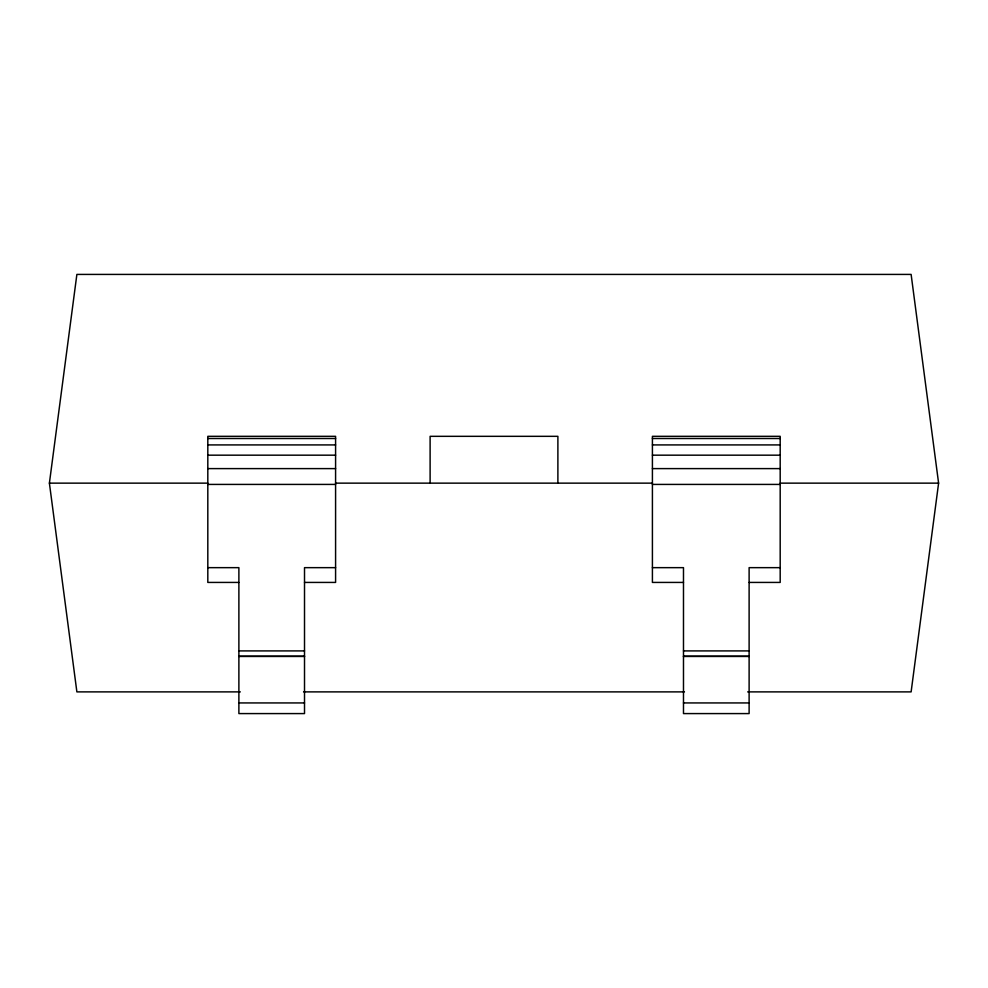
<?xml version="1.0" encoding="UTF-8"?>
<svg xmlns="http://www.w3.org/2000/svg" width="988" height="988" viewBox="0 0 988 988"><rect width="100%" height="100%" fill="white"/><g stroke="black" fill="none" stroke-linecap="round" stroke-linejoin="round"><path stroke-width="1.48" d="M240.331 691.884L76.879 691.884L49.4 483.144L76.879 274.417L911.121 274.417L938.6 483.144L911.121 691.884L747.669 691.884M207.813 438.511L335.587 438.511M652.413 438.511L780.187 438.511M207.813 444.921L335.587 444.921M652.413 444.921L780.187 444.921M207.813 455.172L335.587 455.172M652.413 455.172L780.187 455.172M207.813 468.608L335.587 468.608M652.413 468.608L780.187 468.608M49.4 483.144L207.813 483.144M335.587 483.144L652.413 483.144M780.187 483.144L938.6 483.144M207.813 484.416L335.587 484.416M652.413 484.416L780.187 484.416M207.813 567.655L238.886 567.655L238.886 713.583L304.514 713.583L304.514 567.655L335.587 567.655M652.413 567.655L683.486 567.655L683.486 713.583L749.114 713.583L749.114 567.655L780.187 567.655M238.886 582.426L207.813 582.426L207.813 436.326L335.587 436.326L335.587 582.426L304.514 582.426M683.486 582.426L652.413 582.426L652.413 436.326L780.187 436.326L780.187 582.426L749.114 582.426M238.886 650.907L304.514 650.907M683.486 650.907L749.114 650.907M238.886 656.23L304.514 656.23M683.486 656.23L749.114 656.23M238.886 656.452L304.514 656.452M683.486 656.452L749.114 656.452M303.563 691.884L684.437 691.884M238.886 702.937L304.514 702.937M683.486 702.937L749.114 702.937M557.887 483.144L557.887 436.326L430.113 436.326L430.113 483.144"/></g></svg>
